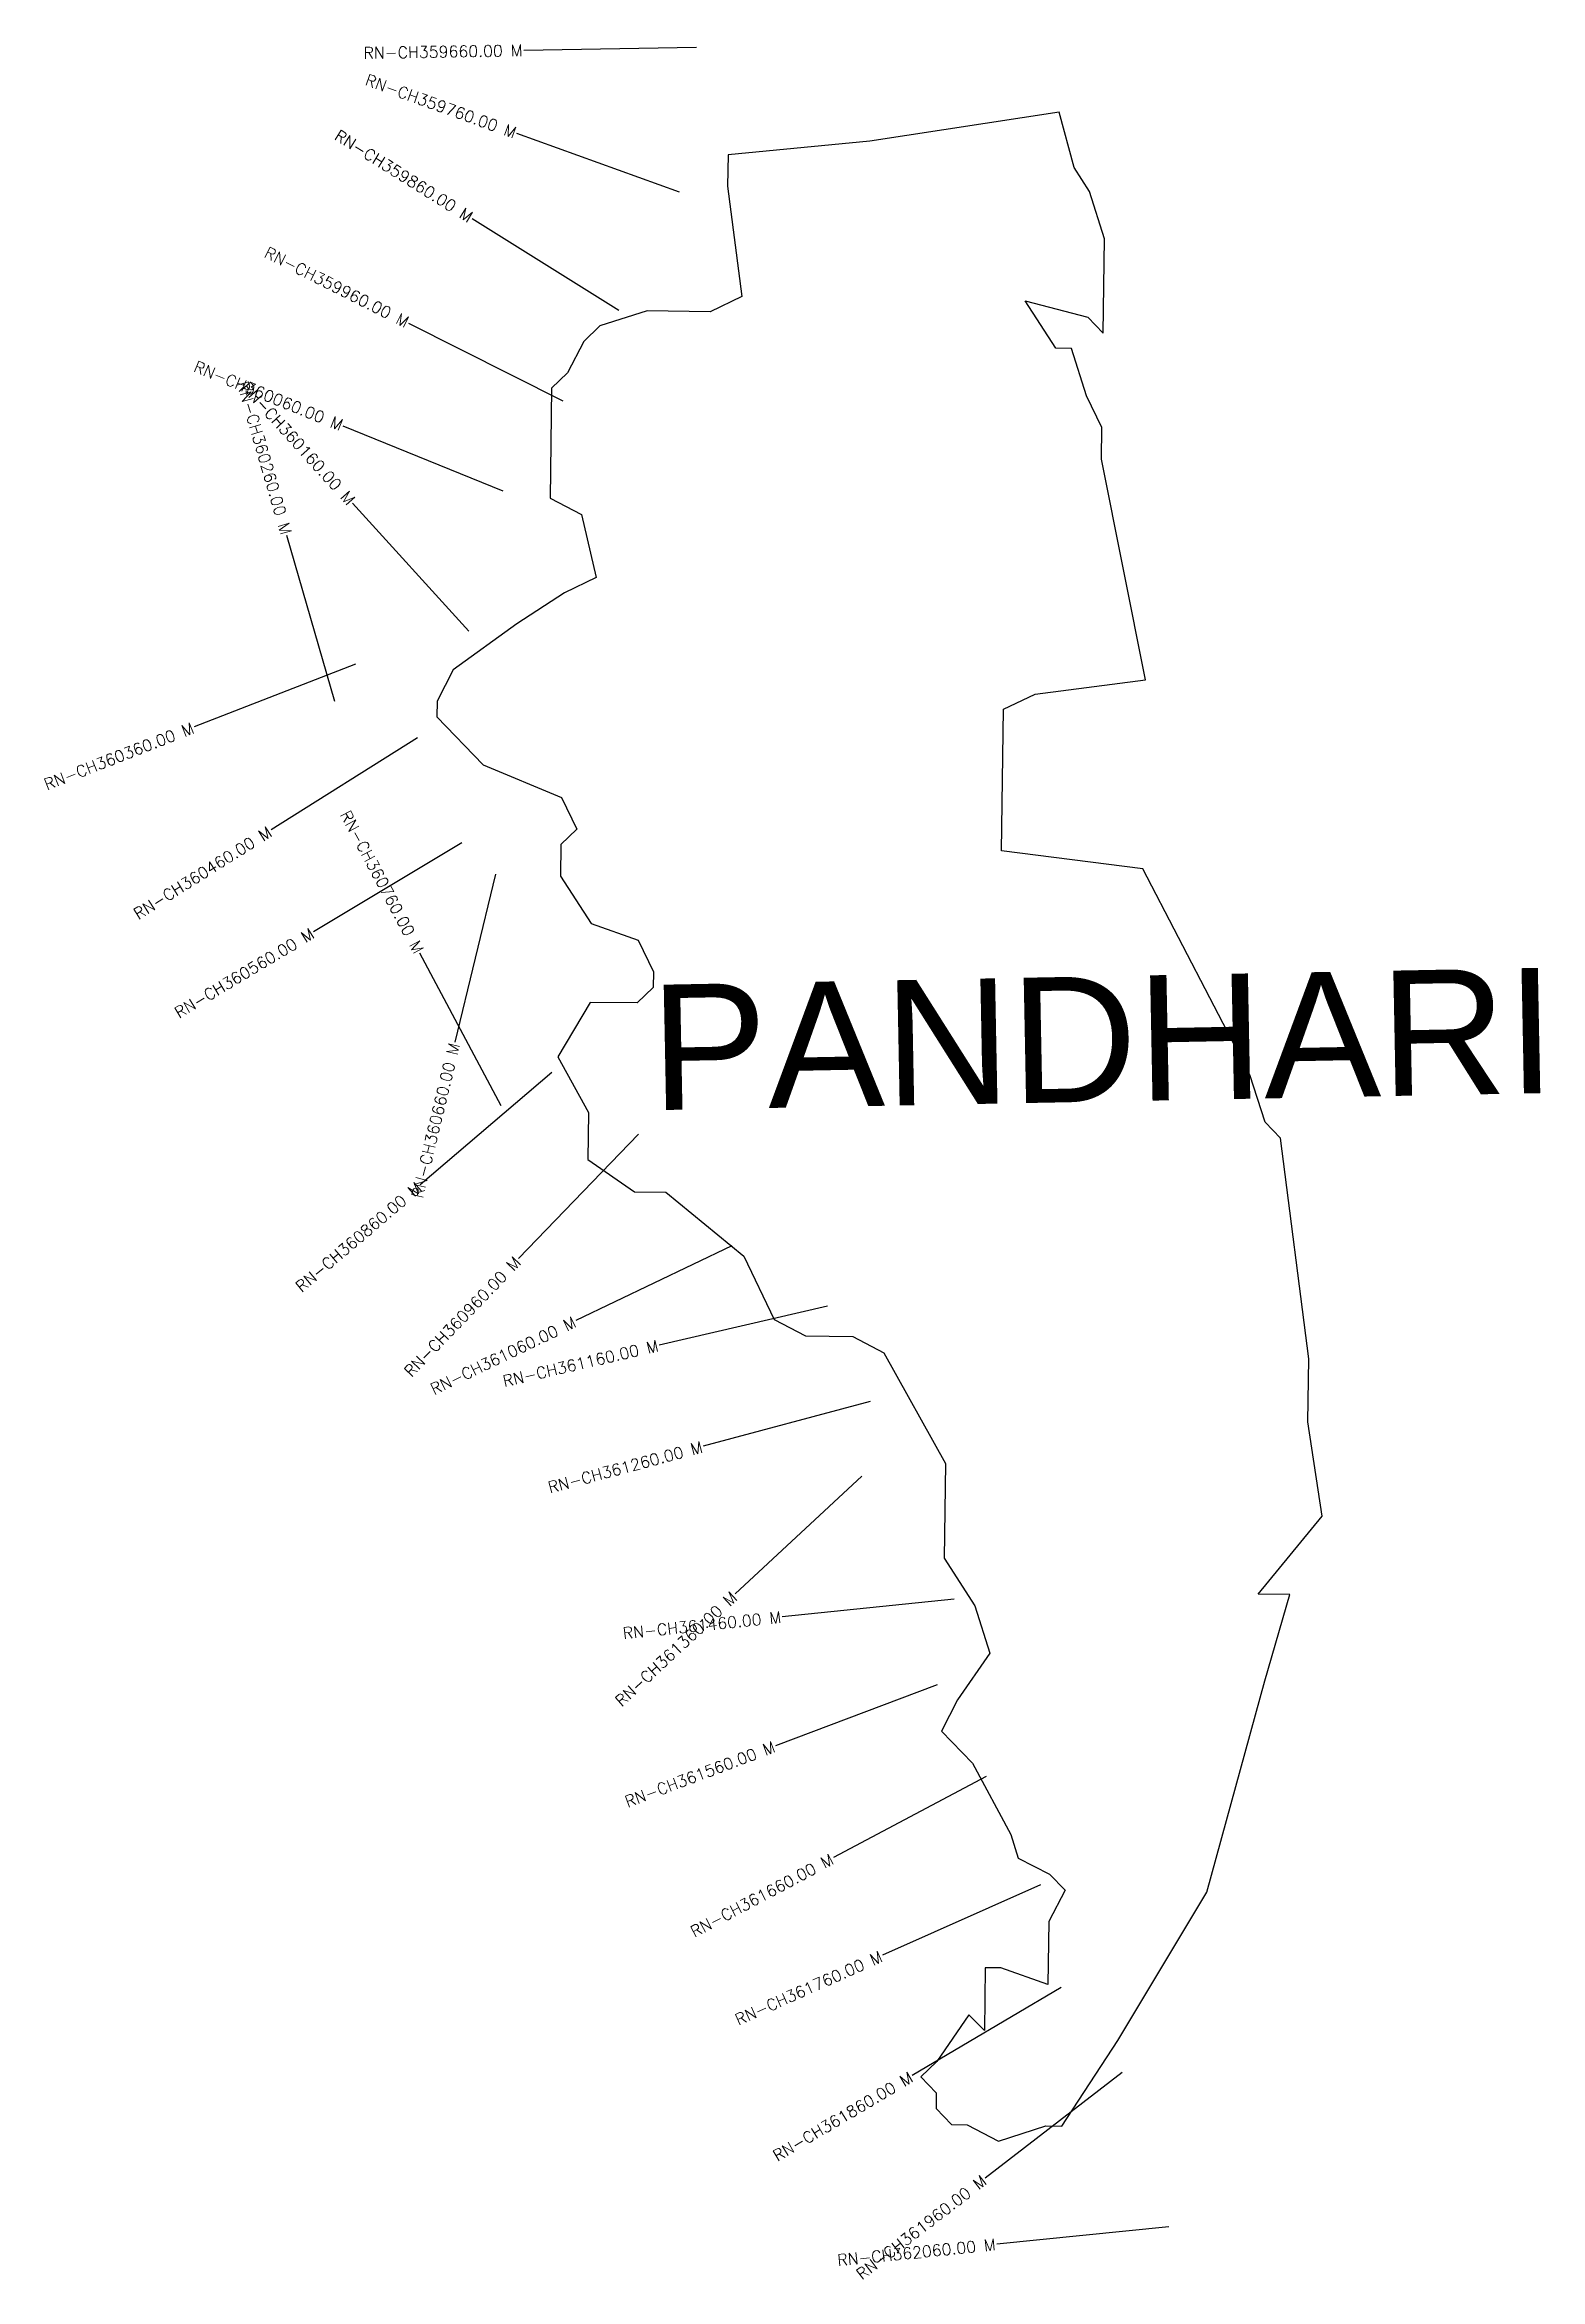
# Model space of a CAD drawing. Header units: metres. Extents: x 297133 to 298430, y 1971937 to 1973876.
import ezdxf
from ezdxf.enums import TextEntityAlignment as Align

# ---------------------------------------------------------------- set-up
doc = ezdxf.new("R2010")
doc.units = ezdxf.units.M
doc.header["$MEASUREMENT"] = 0
for name, color, linetype in [('CS', 134, 'Continuous'), ('CSMark', 6, 'Continuous'), ('VILLAGE BOUNDRY', 10, 'Continuous'), ('VILLAGE NAME', 250, 'Continuous')]:
    doc.layers.add(name, color=color, linetype=linetype)
doc.styles.get("Standard").update_dxf_attribs({"font": 'simplex.shx'})

msp = doc.modelspace()

# ---------------------------------------------------------------- linework, layer by layer
at = {"layer": 'CS'}
for p, q in [((297698.2, 1973873.8), (297548.3, 1973871.4)), ((297683.4, 1973748.4), (297542.3, 1973799.3)), ((297630.9, 1973645.7), (297503.7, 1973725.2)), ((297582.5, 1973567), (297448.6, 1973634.5)), ((297530.6, 1973488.8), (297391.7, 1973545.3)), ((297500.6, 1973367.5), (297399.7, 1973478.5)), ((297384.5, 1973306.4), (297342.8, 1973450.5)), ((297402.3, 1973338.7), (297262.5, 1973284.3)), ((297456.1, 1973274.8), (297329.1, 1973195)), ((297494.7, 1973183.6), (297365.9, 1973106.6)), ((297523.8, 1973156.6), (297488.5, 1973010.9)), ((297528.6, 1972955.5), (297458.3, 1973087.9)), ((297572.6, 1972984.3), (297458.4, 1972887.1)), ((297647.9, 1972930.9), (297543.7, 1972822.9)), ((297728.8, 1972833.9), (297593.6, 1972769.1)), ((297811.9, 1972781.8), (297665.8, 1972747.8)), ((297848.9, 1972698.9), (297704.1, 1972660.1)), ((297841.5, 1972634.1), (297731.8, 1972531.9)), ((297921.8, 1972527.4), (297772.6, 1972512)), ((297907.1, 1972453.1), (297766.8, 1972400.2)), ((297949.4, 1972373.4), (297816.9, 1972303.1)), ((297996.6, 1972279.4), (297859.5, 1972218.4)), ((298014.6, 1972190.4), (297885.4, 1972114.1)), ((298067.4, 1972116.8), (297948.7, 1972025.1)), ((298107.9, 1971982.6), (297958.7, 1971967.6))]:
    msp.add_line(p, q, dxfattribs=at)
at = {"layer": 'VILLAGE BOUNDRY'}
msp.add_lwpolyline([(298049.9, 1973544.1), (298036.6, 1973571.6), (298023.6, 1973612.7), (298009.9, 1973612.9), (297983.2, 1973654.2), (298037.6, 1973639.8), (298051.1, 1973626), (298052.2, 1973707.9), (298039.2, 1973749), (298025.8, 1973769.7), (298012.9, 1973817.7), (297848.7, 1973792.7), (297725.6, 1973780.9), (297725.2, 1973753.5), (297737.5, 1973657.8), (297710, 1973644.5), (297655.4, 1973645.3), (297614.3, 1973632.3), (297600.4, 1973618.8), (297586.4, 1973591.7), (297572.5, 1973578.3), (297571.2, 1973482.7), (297598.3, 1973468.7), (297611.1, 1973413.9), (297583.6, 1973400.6), (297542.3, 1973373.9), (297487.1, 1973333.8), (297473.1, 1973306.7), (297472.9, 1973293), (297513.2, 1973251.4), (297581.1, 1973223.2), (297594.3, 1973195.7), (297580.5, 1973182.2), (297580.1, 1973154.9), (297606.8, 1973113.6), (297647.5, 1973099.3), (297660.8, 1973071.9), (297660.6, 1973058.2), (297646.7, 1973044.8), (297605.8, 1973045.3), (297577.8, 1972998), (297604.4, 1972949.8), (297603.8, 1972908.8), (297644.4, 1972880.9), (297671.7, 1972880.5), (297739.2, 1972825), (297765.7, 1972770), (297792.8, 1972755.9), (297833.7, 1972755.3), (297860.8, 1972741.3), (297914.1, 1972645), (297912.9, 1972563.1), (297939.6, 1972521.7), (297952.6, 1972480.6), (297924.7, 1972440), (297910.7, 1972412.9), (297937.6, 1972385.2), (297970.8, 1972323.3), (297977.3, 1972302.7), (298004.5, 1972288.7), (298017.9, 1972274.8), (298003.9, 1972247.8), (298003.1, 1972193.1), (297962.3, 1972207.4), (297948.7, 1972207.6), (297947.9, 1972153), (297934.4, 1972166.8), (297906.6, 1972126.3), (297892.7, 1972112.8), (297906.2, 1972099), (297906, 1972085.3), (297919.4, 1972071.5), (297933.1, 1972071.3), (297960.2, 1972057.2), (298001.3, 1972070.3), (298015, 1972070.1), (298063.8, 1972144.5), (298140.8, 1972273.1), (298191.2, 1972456.6), (298212.8, 1972531.4), (298185.5, 1972531.8), (298241, 1972599.3), (298228.6, 1972681.4), (298229.4, 1972736), (298204.8, 1972927.5), (298191.4, 1972941.3), (298178.3, 1972982.5), (298085.3, 1973161.3), (297962.7, 1973176.7), (297964.5, 1973299.6), (297991.9, 1973312.8), (298087.7, 1973325.1), (298049.5, 1973516.8)], close=True, dxfattribs=at)

# ---------------------------------------------------------------- texts
at = {"layer": 'CSMark'}
for s, rotation, p in [('RN-CH359660.00 M', 0.9247, (297547.3, 1973871.4)), ('RN-CH359760.00 M', 340.1896, (297541.4, 1973799.6)), ('RN-CH359860.00 M', 327.9795, (297502.8, 1973725.8)), ('RN-CH359960.00 M', 333.2379, (297447.7, 1973634.9)), ('RN-CH360060.00 M', 337.8608, (297390.7, 1973545.7)), ('RN-CH360260.00 M', 286.1481, (297342.5, 1973451.5)), ('RN-CH360160.00 M', 312.2559, (297399.1, 1973479.2)), ('RN-CH360360.00 M', 21.2624, (297261.5, 1973283.9)), ('RN-CH360460.00 M', 32.1681, (297328.2, 1973194.4)), ('RN-CH360760.00 M', 297.9643, (297457.8, 1973088.8)), ('RN-CH360560.00 M', 30.8816, (297365.1, 1973106.1)), ('RN-CH360660.00 M', 76.3806, (297488.2, 1973009.9)), ('RN-CH360860.00 M', 40.4172, (297457.6, 1972886.4)), ('RN-CH360960.00 M', 46.0434, (297543, 1972822.2)), ('RN-CH361060.00 M', 25.6272, (297592.7, 1972768.6)), ('RN-CH361160.00 M', 13.0853, (297664.8, 1972747.6)), ('RN-CH361260.00 M', 15.0023, (297703.1, 1972659.8)), ('RN-CH361360.00 M', 42.9504, (297731, 1972531.2)), ('RN-CH361460.00 M', 5.8965, (297771.6, 1972511.9)), ('RN-CH361560.00 M', 20.6514, (297765.8, 1972399.8)), ('RN-CH361660.00 M', 27.9289, (297816, 1972302.6)), ('RN-CH361760.00 M', 24.0012, (297858.6, 1972218)), ('RN-CH361860.00 M', 30.5837, (297884.6, 1972113.6)), ('RN-CH361960.00 M', 37.6947, (297947.9, 1972024.5)), ('RN-CH362060.00 M', 5.7334, (297957.7, 1971967.5))]:
    msp.add_text(s, height=10, rotation=rotation, dxfattribs=at).set_placement(p, align=Align.MIDDLE_RIGHT)
at = {"layer": 'VILLAGE NAME', "insert": (297657.3, 1973060.4), "char_height": 108.748, "attachment_point": 1, "rotation": 1.1028}
msp.add_mtext_dynamic_manual_height_columns('{\\fArial|b0|i0|c0|p34;PANDHARI}', width=1571.314, gutter_width=543.7, heights=[0], dxfattribs=at)

doc.saveas('drawing.dxf')
